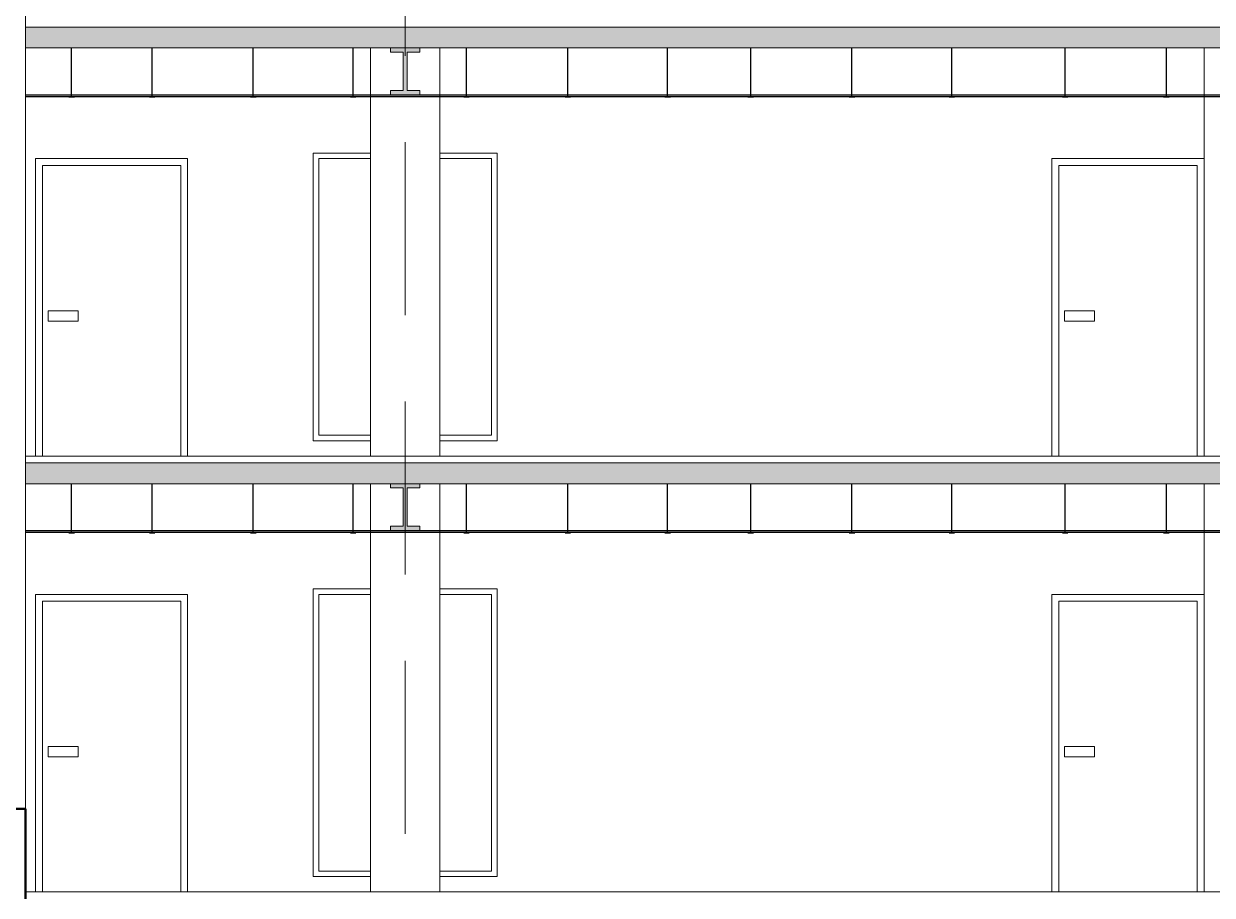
# Model space of a CAD drawing. Header units: millimetres. Extents: x 1135 to 1350, y 205 to 283.
# Drawn here: x 1178.24 to 1186.83, y 228.82 to 235.12 of the extents above; entities that cross this region are included whole.
import ezdxf

# ---------------------------------------------------------------- set-up
doc = ezdxf.new("R2010")
doc.units = ezdxf.units.MM
doc.header["$LTSCALE"] = 10
doc.linetypes.add('DASHED2', pattern=[0.375, 0.25, -0.125])
doc.layers.add('CIEL', color=8, linetype='Continuous')
doc.layers.add('FONDO', color=8, linetype='Continuous')
for name, color, linetype, lineweight in [('cinza 03', 252, 'Continuous', 13), ('HACHT', 90, 'Continuous', 9), ('linha estutura', 252, 'Continuous', 13), ('PAREDES', 50, 'Continuous', 50), ('pn 02', 16, 'Continuous', 20), ('PN-01', 90, 'Continuous', 13)]:
    doc.layers.add(name, color=color, linetype=linetype, lineweight=lineweight)

msp = doc.modelspace()

# ---------------------------------------------------------------- hatches: boundary and pattern name
at = {"layer": 'HACHT'}
h = msp.add_hatch(color=256, dxfattribs=at)
h.paths.add_polyline_path([(1186.9934, 235.1), (1180.9934, 235.1), (1180.9934, 234.95), (1181.0984, 234.95), (1186.9934, 234.95)])
h.paths.add_polyline_path([(1180.9934, 235.1), (1178.2484, 235.1), (1178.2484, 234.95), (1180.9934, 234.95)])
h.paths.add_polyline_path([(1180.9934, 231.95), (1178.2484, 231.95), (1178.2484, 231.8), (1180.9934, 231.8)])
h.paths.add_polyline_path([(1186.9934, 231.95), (1180.9934, 231.95), (1180.9934, 231.8), (1181.0984, 231.8), (1186.9934, 231.8)])
at = {"layer": 'pn 02'}
for points in [[(1181.0984, 234.6425), (1181.0984, 234.6125), (1180.8884, 234.6125), (1180.8884, 234.6425), (1180.9784, 234.6425), (1180.9784, 234.92), (1180.8884, 234.92), (1180.8884, 234.95), (1181.0984, 234.95), (1181.0984, 234.92), (1181.0084, 234.92), (1181.0084, 234.6425)], [(1181.0984, 231.4925), (1181.0984, 231.4625), (1180.8884, 231.4625), (1180.8884, 231.4925), (1180.9784, 231.4925), (1180.9784, 231.77), (1180.8884, 231.77), (1180.8884, 231.8), (1181.0984, 231.8), (1181.0984, 231.77), (1181.0084, 231.77), (1181.0084, 231.4925)]]:
    msp.add_hatch(color=256, dxfattribs=at).paths.add_polyline_path(points)

# ---------------------------------------------------------------- linework, layer by layer
at = {"layer": 'CIEL'}
for p, q in [((1178.2484, 234.6125), (1208.1234, 234.6125)), ((1178.2484, 234.6), (1208.1234, 234.6)), ((1178.5615, 234.5957), (1178.6012, 234.5957)), ((1179.1435, 234.5957), (1179.1832, 234.5957)), ((1179.8754, 234.5957), (1179.9152, 234.5957)), ((1180.5976, 234.5957), (1180.6374, 234.5957)), ((1181.4173, 234.5957), (1181.457, 234.5957)), ((1182.1492, 234.5957), (1182.1889, 234.5957)), ((1182.8714, 234.5957), (1182.9111, 234.5957)), ((1183.4724, 234.5957), (1183.5121, 234.5957)), ((1184.2043, 234.5957), (1184.244, 234.5957)), ((1184.9265, 234.5957), (1184.9663, 234.5957)), ((1185.7461, 234.5957), (1185.7859, 234.5957)), ((1186.478, 234.5957), (1186.5178, 234.5957)), ((1178.2484, 231.4625), (1208.1234, 231.4625)), ((1178.2484, 231.45), (1208.1234, 231.45)), ((1178.5615, 231.4457), (1178.6012, 231.4457)), ((1179.1435, 231.4457), (1179.1832, 231.4457)), ((1179.8754, 231.4457), (1179.9152, 231.4457)), ((1180.5976, 231.4457), (1180.6374, 231.4457)), ((1181.4173, 231.4457), (1181.457, 231.4457)), ((1182.1492, 231.4457), (1182.1889, 231.4457)), ((1182.8714, 231.4457), (1182.9111, 231.4457)), ((1183.4724, 231.4457), (1183.5121, 231.4457)), ((1184.2043, 231.4457), (1184.244, 231.4457)), ((1184.9265, 231.4457), (1184.9663, 231.4457)), ((1185.7461, 231.4457), (1185.7859, 231.4457)), ((1186.478, 231.4457), (1186.5178, 231.4457))]:
    msp.add_line(p, q, dxfattribs=at)
at = {"layer": 'cinza 03'}
for p, q in [((1180.7434, 234.19), (1180.3284, 234.19)), ((1180.3284, 234.19), (1180.3284, 232.11)), ((1181.2434, 234.19), (1181.6584, 234.19)), ((1181.6584, 234.19), (1181.6584, 232.11)), ((1180.3684, 234.15), (1180.3684, 232.15)), ((1180.7434, 234.15), (1180.3684, 234.15)), ((1180.7434, 232.15), (1180.7434, 234.15)), ((1181.2434, 232.15), (1181.2434, 234.15)), ((1181.2434, 234.15), (1181.6184, 234.15)), ((1181.6184, 234.15), (1181.6184, 232.15)), ((1180.7434, 232.15), (1180.3684, 232.15)), ((1181.2434, 232.15), (1181.6184, 232.15)), ((1180.7434, 232.11), (1180.3284, 232.11)), ((1181.2434, 232.11), (1181.6584, 232.11)), ((1180.7434, 231.04), (1180.3284, 231.04)), ((1180.3284, 231.04), (1180.3284, 228.96)), ((1181.2434, 231.04), (1181.6584, 231.04)), ((1181.6584, 231.04), (1181.6584, 228.96)), ((1180.3684, 231), (1180.3684, 229)), ((1180.7434, 231), (1180.3684, 231)), ((1180.7434, 229), (1180.7434, 231)), ((1181.2434, 229), (1181.2434, 231)), ((1181.2434, 231), (1181.6184, 231)), ((1181.6184, 231), (1181.6184, 229)), ((1180.7434, 228.96), (1180.3284, 228.96)), ((1180.7434, 229), (1180.3684, 229)), ((1181.2434, 229), (1181.6184, 229)), ((1181.2434, 228.96), (1181.6584, 228.96))]:
    msp.add_line(p, q, dxfattribs=at)
at = {"layer": 'FONDO'}
for p, q in [((1178.5814, 234.5957), (1178.5814, 234.95)), ((1179.1634, 234.5957), (1179.1634, 234.95)), ((1179.8953, 234.5957), (1179.8953, 234.95)), ((1180.6175, 234.5957), (1180.6175, 234.95)), ((1181.4371, 234.5957), (1181.4371, 234.95)), ((1182.169, 234.5957), (1182.169, 234.95)), ((1182.8913, 234.5957), (1182.8913, 234.95)), ((1183.4923, 234.5957), (1183.4923, 234.95)), ((1184.2242, 234.5957), (1184.2242, 234.95)), ((1184.9464, 234.5957), (1184.9464, 234.95)), ((1185.766, 234.5957), (1185.766, 234.95)), ((1186.4979, 234.5957), (1186.4979, 234.95)), ((1178.5814, 231.4457), (1178.5814, 231.8)), ((1179.1634, 231.4457), (1179.1634, 231.8)), ((1179.8953, 231.4457), (1179.8953, 231.8)), ((1180.6175, 231.4457), (1180.6175, 231.8)), ((1181.4371, 231.4457), (1181.4371, 231.8)), ((1182.169, 231.4457), (1182.169, 231.8)), ((1182.8913, 231.4457), (1182.8913, 231.8)), ((1183.4923, 231.4457), (1183.4923, 231.8)), ((1184.2242, 231.4457), (1184.2242, 231.8)), ((1184.9464, 231.4457), (1184.9464, 231.8)), ((1185.766, 231.4457), (1185.766, 231.8)), ((1186.4979, 231.4457), (1186.4979, 231.8))]:
    msp.add_line(p, q, dxfattribs=at)
at = {"layer": 'linha estutura', "linetype": 'DASHED2', "ltscale": 0.5}
msp.add_line((1180.9934, 266.1438), (1180.9934, 205.1185), dxfattribs=at)
at = {"layer": 'PAREDES'}
for p, q in [((1177.9984, 229.45), (1178.2484, 229.45)), ((1178.2484, 229.45), (1178.2484, 228.8))]:
    msp.add_line(p, q, dxfattribs=at)
at = {"layer": 'pn 02'}
for p, q in [((1178.2484, 253.85), (1178.2484, 235.1)), ((1178.2484, 235.1), (1178.2484, 229.45)), ((1178.2484, 235.1), (1214.4676, 235.1)), ((1214.4676, 234.95), (1178.2484, 234.95)), ((1180.7434, 234.95), (1180.7434, 232)), ((1181.2434, 234.95), (1181.2434, 232)), ((1186.7704, 234.95), (1186.7704, 232)), ((1178.3202, 234.15), (1179.4202, 234.15)), ((1178.3202, 234.15), (1178.3202, 232)), ((1178.3702, 234.1), (1178.3702, 232)), ((1178.3702, 234.1), (1179.3702, 234.1)), ((1179.3702, 234.1), (1179.3702, 232)), ((1179.4202, 234.15), (1179.4202, 232)), ((1185.6704, 234.15), (1186.7704, 234.15)), ((1185.6704, 234.15), (1185.6704, 232)), ((1185.7204, 234.1), (1185.7204, 232)), ((1185.7204, 234.1), (1186.7204, 234.1)), ((1186.7204, 234.1), (1186.7204, 232)), ((1186.7704, 234.15), (1186.7704, 232)), ((1178.2484, 232), (1208.1234, 232)), ((1178.2484, 231.95), (1211.1006, 231.95)), ((1211.0984, 231.8), (1178.2484, 231.8)), ((1180.7434, 231.8), (1180.7434, 228.85)), ((1181.2434, 231.8), (1181.2434, 228.85)), ((1186.7704, 231.8), (1186.7704, 228.85)), ((1178.3202, 231), (1179.4202, 231)), ((1178.3202, 231), (1178.3202, 228.85)), ((1178.3702, 230.95), (1178.3702, 228.85)), ((1178.3702, 230.95), (1179.3702, 230.95)), ((1179.3702, 230.95), (1179.3702, 228.85)), ((1179.4202, 231), (1179.4202, 228.85)), ((1185.6704, 231), (1186.7704, 231)), ((1185.6704, 231), (1185.6704, 228.85)), ((1185.7204, 230.95), (1185.7204, 228.85)), ((1185.7204, 230.95), (1186.7204, 230.95)), ((1186.7204, 230.95), (1186.7204, 228.85)), ((1178.2484, 228.85), (1208.1234, 228.85))]:
    msp.add_line(p, q, dxfattribs=at)
at = {"layer": 'pn 02', "linetype": 'Continuous'}
for points in [[(1181.0984, 234.6425), (1181.0984, 234.6125), (1180.8884, 234.6125), (1180.8884, 234.6425), (1180.9784, 234.6425), (1180.9784, 234.92), (1180.8884, 234.92), (1180.8884, 234.95), (1181.0984, 234.95), (1181.0984, 234.92), (1181.0084, 234.92), (1181.0084, 234.6425)], [(1181.0984, 231.4925), (1181.0984, 231.4625), (1180.8884, 231.4625), (1180.8884, 231.4925), (1180.9784, 231.4925), (1180.9784, 231.77), (1180.8884, 231.77), (1180.8884, 231.8), (1181.0984, 231.8), (1181.0984, 231.77), (1181.0084, 231.77), (1181.0084, 231.4925)]]:
    msp.add_lwpolyline(points, close=True, dxfattribs=at)
at = {"layer": 'PN-01'}
for points in [[(1178.4108, 233.05), (1178.6288, 233.05), (1178.6288, 232.9759), (1178.4108, 232.9759)], [(1185.761, 233.05), (1185.979, 233.05), (1185.979, 232.9759), (1185.761, 232.9759)], [(1178.4108, 229.9), (1178.6288, 229.9), (1178.6288, 229.8259), (1178.4108, 229.8259)], [(1185.761, 229.9), (1185.979, 229.9), (1185.979, 229.8259), (1185.761, 229.8259)]]:
    msp.add_lwpolyline(points, close=True, dxfattribs=at)

doc.saveas('drawing.dxf')
